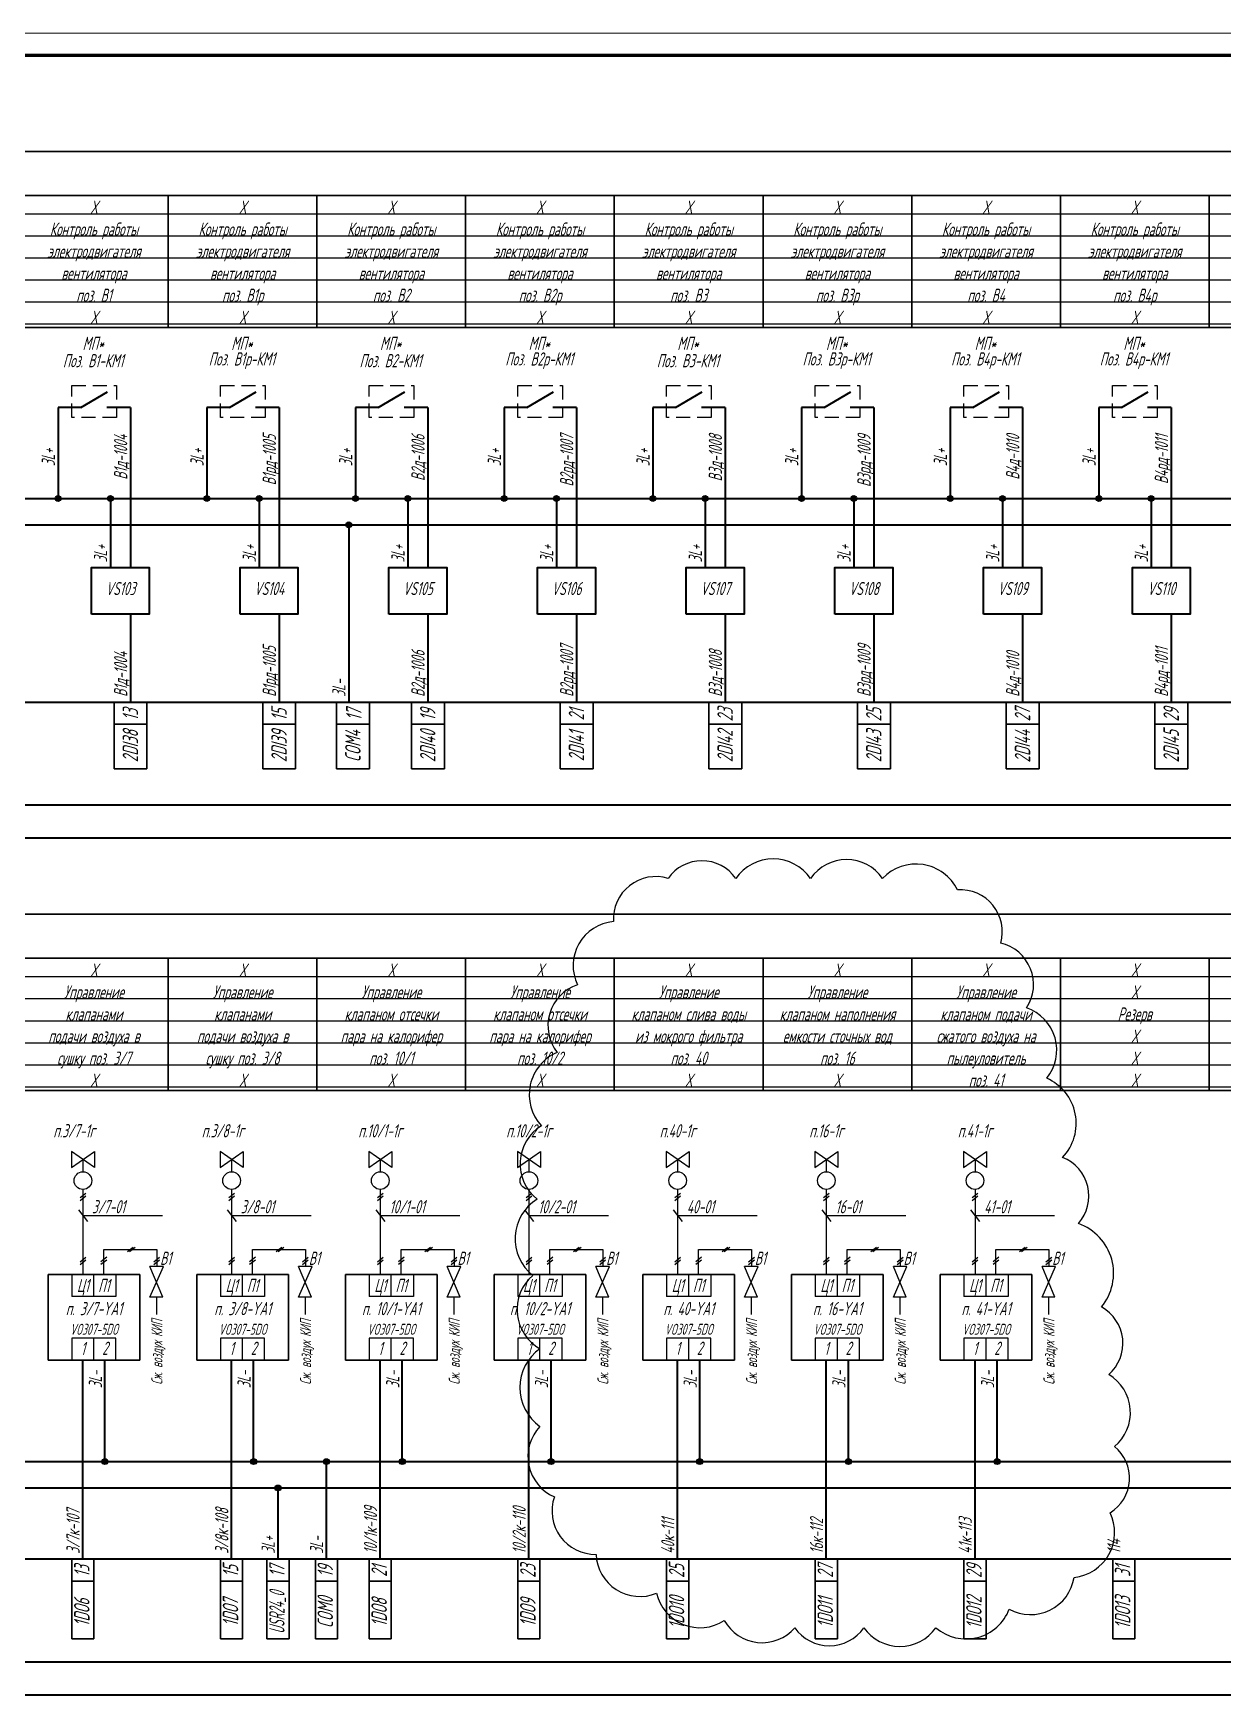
# Model space of a CAD drawing. Header units: millimetres. Extents: x -680 to 9204, y -4430 to 7779.
# Drawn here: x 3470.7 to 3740.4, y 857.4 to 1234.4 of the extents above; entities that cross this region are included whole.
import ezdxf
from ezdxf.enums import TextEntityAlignment as Align

# ---------------------------------------------------------------- set-up
doc = ezdxf.new("R2010")
doc.units = ezdxf.units.MM
doc.linetypes.add('невидимая2', pattern=[4.7625, 3.175, -1.5875])
doc.layers.get('Defpoints').update_dxf_attribs({"color": 33})
for name, color, linetype, lineweight in [('Обводка', 6, 'Continuous', 25), ('Толст.рамка', 7, 'Continuous', 60), ('Тонк.рамка', 10, 'Continuous', 20)]:
    doc.layers.add(name, color=color, linetype=linetype, lineweight=lineweight)
doc.layers.add('ТЕКСТ', color=2, linetype='Continuous')
doc.styles.add('Simplex', font='simplex.shx', dxfattribs={"width": 0.7, "oblique": 15})

# ---------------------------------------------------------------- blocks, each defined once
blk = doc.blocks.new('В1')
for p, q in [((6.96, -1.54), (0, 1.54)), ((0, 1.54), (0, -1.54)), ((6.96, 1.4), (0, -1.54)), ((6.96, 1.4), (6.96, -1.54))]:
    blk.add_line(p, q)

msp = doc.modelspace()

# ---------------------------------------------------------------- hatches: boundary and pattern name
h = msp.add_hatch(color=256)
edge = h.paths.add_edge_path()
edge.add_arc((3476.304, 1128.842), 0.664, 0, 360)
h = msp.add_hatch(color=256)
edge = h.paths.add_edge_path()
edge.add_arc((3488.154, 1128.842), 0.664, 0, 360)
h = msp.add_hatch(color=256)
edge = h.paths.add_edge_path()
edge.add_arc((3510.026, 1128.842), 0.664, 0, 360)
h = msp.add_hatch(color=256)
edge = h.paths.add_edge_path()
edge.add_arc((3521.877, 1128.842), 0.664, 0, 360)
h = msp.add_hatch(color=256)
edge = h.paths.add_edge_path()
edge.add_arc((3543.748, 1128.842), 0.664, 0, 360)
h = msp.add_hatch(color=256)
edge = h.paths.add_edge_path()
edge.add_arc((3555.599, 1128.842), 0.664, 0, 360)
h = msp.add_hatch(color=256)
edge = h.paths.add_edge_path()
edge.add_arc((3577.471, 1128.842), 0.664, 0, 360)
h = msp.add_hatch(color=256)
edge = h.paths.add_edge_path()
edge.add_arc((3589.321, 1128.842), 0.664, 0, 360)
h = msp.add_hatch(color=256)
edge = h.paths.add_edge_path()
edge.add_arc((3611.193, 1128.842), 0.664, 0, 360)
h = msp.add_hatch(color=256)
edge = h.paths.add_edge_path()
edge.add_arc((3623.043, 1128.842), 0.664, 0, 360)
h = msp.add_hatch(color=256)
edge = h.paths.add_edge_path()
edge.add_arc((3644.915, 1128.842), 0.664, 0, 360)
h = msp.add_hatch(color=256)
edge = h.paths.add_edge_path()
edge.add_arc((3656.766, 1128.842), 0.664, 0, 360)
h = msp.add_hatch(color=256)
edge = h.paths.add_edge_path()
edge.add_arc((3678.637, 1128.842), 0.664, 0, 360)
h = msp.add_hatch(color=256)
edge = h.paths.add_edge_path()
edge.add_arc((3690.488, 1128.842), 0.664, 0, 360)
h = msp.add_hatch(color=256)
edge = h.paths.add_edge_path()
edge.add_arc((3712.36, 1128.842), 0.664, 0, 360)
h = msp.add_hatch(color=256)
edge = h.paths.add_edge_path()
edge.add_arc((3724.21, 1128.842), 0.664, 0, 360)
h = msp.add_hatch(color=256)
edge = h.paths.add_edge_path()
edge.add_arc((3542.209, 1122.872), 0.664, 0, 360)
h = msp.add_hatch(color=256)
edge = h.paths.add_edge_path()
edge.add_arc((3486.926, 910.329), 0.664, 0, 360)
h = msp.add_hatch(color=256)
edge = h.paths.add_edge_path()
edge.add_arc((3486.926, 910.329), 0.664, 0, 360)
h = msp.add_hatch(color=256)
edge = h.paths.add_edge_path()
edge.add_arc((3520.648, 910.329), 0.664, 0, 360)
h = msp.add_hatch(color=256)
edge = h.paths.add_edge_path()
edge.add_arc((3520.648, 910.329), 0.664, 0, 360)
h = msp.add_hatch(color=256)
edge = h.paths.add_edge_path()
edge.add_arc((3537.146, 910.329), 0.664, 0, 360)
h = msp.add_hatch(color=256)
edge = h.paths.add_edge_path()
edge.add_arc((3554.37, 910.329), 0.664, 0, 360)
h = msp.add_hatch(color=256)
edge = h.paths.add_edge_path()
edge.add_arc((3554.37, 910.329), 0.664, 0, 360)
h = msp.add_hatch(color=256)
edge = h.paths.add_edge_path()
edge.add_arc((3588.092, 910.329), 0.664, 0, 360)
h = msp.add_hatch(color=256)
edge = h.paths.add_edge_path()
edge.add_arc((3588.092, 910.329), 0.664, 0, 360)
h = msp.add_hatch(color=256)
edge = h.paths.add_edge_path()
edge.add_arc((3621.815, 910.329), 0.664, 0, 360)
h = msp.add_hatch(color=256)
edge = h.paths.add_edge_path()
edge.add_arc((3621.815, 910.329), 0.664, 0, 360)
h = msp.add_hatch(color=256)
edge = h.paths.add_edge_path()
edge.add_arc((3655.537, 910.329), 0.664, 0, 360)
h = msp.add_hatch(color=256)
edge = h.paths.add_edge_path()
edge.add_arc((3655.537, 910.329), 0.664, 0, 360)
h = msp.add_hatch(color=256)
edge = h.paths.add_edge_path()
edge.add_arc((3689.259, 910.329), 0.664, 0, 360)
h = msp.add_hatch(color=256)
edge = h.paths.add_edge_path()
edge.add_arc((3689.259, 910.329), 0.664, 0, 360)
h = msp.add_hatch(color=256)
edge = h.paths.add_edge_path()
edge.add_arc((3526.175, 904.359), 0.664, 0, 360)

# ---------------------------------------------------------------- linework, layer by layer
at = {"lineweight": 40}
for p, q in [((3481.45, 1149.503), (3487.513, 1153.003)), ((3515.173, 1149.503), (3521.235, 1153.003)), ((3548.895, 1149.503), (3554.957, 1153.003)), ((3582.617, 1149.503), (3588.679, 1153.003)), ((3616.339, 1149.503), (3622.401, 1153.003)), ((3650.061, 1149.503), (3656.124, 1153.003)), ((3683.784, 1149.503), (3689.846, 1153.003)), ((3717.506, 1149.503), (3723.568, 1153.003)), ((3476.304, 1149.503), (3476.304, 1128.842)), ((3481.45, 1149.503), (3476.304, 1149.503)), ((3492.72, 1149.503), (3487.327, 1149.503)), ((3492.72, 1149.503), (3492.72, 1113.148)), ((3510.026, 1149.503), (3510.026, 1128.842)), ((3515.173, 1149.503), (3510.026, 1149.503)), ((3526.442, 1149.503), (3521.05, 1149.503)), ((3526.442, 1149.503), (3526.442, 1113.148)), ((3543.748, 1149.503), (3543.748, 1128.842)), ((3548.895, 1149.503), (3543.748, 1149.503)), ((3560.164, 1149.503), (3554.772, 1149.503)), ((3560.164, 1149.503), (3560.164, 1113.148)), ((3577.471, 1149.503), (3577.471, 1128.842)), ((3582.617, 1149.503), (3577.471, 1149.503)), ((3593.886, 1149.503), (3588.494, 1149.503)), ((3593.886, 1149.503), (3593.886, 1113.148)), ((3611.193, 1149.503), (3611.193, 1128.842)), ((3616.339, 1149.503), (3611.193, 1149.503)), ((3627.609, 1149.503), (3622.216, 1149.503)), ((3627.609, 1149.503), (3627.609, 1113.148)), ((3644.915, 1149.503), (3644.915, 1128.842)), ((3650.061, 1149.503), (3644.915, 1149.503)), ((3661.331, 1149.503), (3655.939, 1149.503)), ((3661.331, 1149.503), (3661.331, 1113.148)), ((3678.637, 1149.503), (3678.637, 1128.842)), ((3683.784, 1149.503), (3678.637, 1149.503)), ((3695.053, 1149.503), (3689.661, 1149.503)), ((3695.053, 1149.503), (3695.053, 1113.148)), ((3712.36, 1149.503), (3712.36, 1128.842)), ((3717.506, 1149.503), (3712.36, 1149.503)), ((3728.775, 1149.503), (3723.383, 1149.503)), ((3728.775, 1149.503), (3728.775, 1113.148)), ((3256.589, 1128.842), (3892.821, 1128.842)), ((3488.154, 1128.842), (3488.154, 1113.148)), ((3521.877, 1128.842), (3521.877, 1113.148)), ((3555.599, 1128.842), (3555.599, 1113.148)), ((3589.321, 1128.842), (3589.321, 1113.148)), ((3623.043, 1128.842), (3623.043, 1113.148)), ((3656.766, 1128.842), (3656.766, 1113.148)), ((3690.488, 1128.842), (3690.488, 1113.148)), ((3724.21, 1128.842), (3724.21, 1113.148)), ((3256.589, 1122.872), (4082.967, 1122.872)), ((3542.209, 1122.872), (3542.209, 1082.652)), ((3492.72, 1102.578), (3492.72, 1082.652)), ((3526.442, 1102.578), (3526.442, 1082.652)), ((3560.164, 1102.578), (3560.164, 1082.652)), ((3593.886, 1102.578), (3593.886, 1082.652)), ((3627.609, 1102.578), (3627.609, 1082.652)), ((3661.331, 1102.578), (3661.331, 1082.652)), ((3695.053, 1102.578), (3695.053, 1082.652)), ((3728.775, 1102.578), (3728.775, 1082.652)), ((3271.582, 1082.652), (4376.889, 1082.652)), ((3271.582, 1059.341), (4376.889, 1059.341)), ((3271.582, 1051.848), (4376.889, 1051.848)), ((3481.926, 888.24), (3481.926, 933.328)), ((3486.926, 910.329), (3486.926, 933.328)), ((3515.648, 888.24), (3515.648, 933.328)), ((3520.648, 910.329), (3520.648, 933.328)), ((3549.37, 888.24), (3549.37, 933.328)), ((3554.37, 910.329), (3554.37, 933.328)), ((3583.092, 888.24), (3583.092, 933.328)), ((3588.092, 910.329), (3588.092, 933.328)), ((3616.815, 888.24), (3616.815, 933.328)), ((3621.815, 910.329), (3621.815, 933.328)), ((3650.537, 888.24), (3650.537, 933.328)), ((3655.537, 910.329), (3655.537, 933.328)), ((3684.259, 888.24), (3684.259, 933.328)), ((3689.259, 910.329), (3689.259, 933.328)), ((3256.589, 910.329), (4346.479, 910.329)), ((3537.146, 888.24), (3537.146, 910.329)), ((3256.589, 904.359), (4335.509, 904.359)), ((3526.175, 888.24), (3526.175, 904.359)), ((3261.966, 888.24), (4358.728, 888.24)), ((3261.966, 864.929), (4358.728, 864.929)), ((3261.966, 857.435), (4358.728, 857.435))]:
    msp.add_line(p, q, dxfattribs=at)
at = {"lineweight": 30}
for p, q in [((3488.985, 1082.652), (3488.985, 1067.506)), ((3496.454, 1082.652), (3496.454, 1067.506)), ((3522.707, 1082.652), (3522.707, 1067.506)), ((3530.176, 1082.652), (3530.176, 1067.506)), ((3539.454, 1082.652), (3539.454, 1067.506)), ((3546.923, 1082.652), (3546.923, 1067.506)), ((3556.429, 1082.652), (3556.429, 1067.506)), ((3563.899, 1082.652), (3563.899, 1067.506)), ((3590.152, 1082.652), (3590.152, 1067.506)), ((3597.621, 1082.652), (3597.621, 1067.506)), ((3623.874, 1082.652), (3623.874, 1067.506)), ((3631.343, 1082.652), (3631.343, 1067.506)), ((3657.596, 1082.652), (3657.596, 1067.506)), ((3665.065, 1082.652), (3665.065, 1067.506)), ((3691.318, 1082.652), (3691.318, 1067.506)), ((3698.788, 1082.652), (3698.788, 1067.506)), ((3725.041, 1082.652), (3725.041, 1067.506)), ((3732.51, 1082.652), (3732.51, 1067.506)), ((3488.985, 1077.652), (3496.454, 1077.652)), ((3522.707, 1077.652), (3530.176, 1077.652)), ((3539.454, 1077.652), (3546.923, 1077.652)), ((3556.429, 1077.652), (3563.899, 1077.652)), ((3590.152, 1077.652), (3597.621, 1077.652)), ((3623.874, 1077.652), (3631.343, 1077.652)), ((3657.596, 1077.652), (3665.065, 1077.652)), ((3691.318, 1077.652), (3698.788, 1077.652)), ((3725.041, 1077.652), (3732.51, 1077.652)), ((3488.985, 1067.506), (3496.454, 1067.506)), ((3522.707, 1067.506), (3530.176, 1067.506)), ((3539.454, 1067.506), (3546.923, 1067.506)), ((3556.429, 1067.506), (3563.899, 1067.506)), ((3590.152, 1067.506), (3597.621, 1067.506)), ((3623.874, 1067.506), (3631.343, 1067.506)), ((3657.596, 1067.506), (3665.065, 1067.506)), ((3691.318, 1067.506), (3698.788, 1067.506)), ((3725.041, 1067.506), (3732.51, 1067.506)), ((3494.808, 952.762), (3474.043, 952.762)), ((3474.043, 933.328), (3474.043, 952.762)), ((3494.808, 933.328), (3494.808, 952.762)), ((3528.53, 952.762), (3507.766, 952.762)), ((3507.766, 933.328), (3507.766, 952.762)), ((3528.53, 933.328), (3528.53, 952.762)), ((3562.253, 952.762), (3541.488, 952.762)), ((3541.488, 933.328), (3541.488, 952.762)), ((3562.253, 933.328), (3562.253, 952.762)), ((3595.975, 952.762), (3575.21, 952.762)), ((3575.21, 933.328), (3575.21, 952.762)), ((3595.975, 933.328), (3595.975, 952.762)), ((3629.697, 952.762), (3608.932, 952.762)), ((3608.932, 933.328), (3608.932, 952.762)), ((3629.697, 933.328), (3629.697, 952.762)), ((3663.419, 952.762), (3642.654, 952.762)), ((3642.654, 933.328), (3642.654, 952.762)), ((3663.419, 933.328), (3663.419, 952.762)), ((3697.142, 952.762), (3676.377, 952.762)), ((3676.377, 933.328), (3676.377, 952.762)), ((3697.142, 933.328), (3697.142, 952.762)), ((3474.043, 933.328), (3494.808, 933.328)), ((3507.766, 933.328), (3528.53, 933.328)), ((3541.488, 933.328), (3562.253, 933.328)), ((3575.21, 933.328), (3595.975, 933.328)), ((3608.932, 933.328), (3629.697, 933.328)), ((3642.654, 933.328), (3663.419, 933.328)), ((3676.377, 933.328), (3697.142, 933.328)), ((3479.426, 888.24), (3479.426, 870.106)), ((3484.426, 888.24), (3484.426, 870.106)), ((3513.148, 888.24), (3513.148, 870.106)), ((3518.148, 888.24), (3518.148, 870.106)), ((3523.675, 888.24), (3523.675, 870.106)), ((3528.675, 888.24), (3528.675, 870.106)), ((3534.646, 888.24), (3534.646, 870.106)), ((3539.646, 888.24), (3539.646, 870.106)), ((3546.87, 888.24), (3546.87, 870.106)), ((3551.87, 888.24), (3551.87, 870.106)), ((3580.592, 888.24), (3580.592, 870.106)), ((3585.592, 888.24), (3585.592, 870.106)), ((3614.315, 888.24), (3614.315, 870.106)), ((3619.315, 888.24), (3619.315, 870.106)), ((3648.037, 888.24), (3648.037, 870.106)), ((3653.037, 888.24), (3653.037, 870.106)), ((3681.759, 888.24), (3681.759, 870.106)), ((3686.759, 888.24), (3686.759, 870.106)), ((3715.481, 888.24), (3715.481, 870.106)), ((3720.481, 888.24), (3720.481, 870.106)), ((3479.426, 883.24), (3484.426, 883.24)), ((3513.148, 883.24), (3518.148, 883.24)), ((3523.675, 883.24), (3528.675, 883.24)), ((3534.646, 883.24), (3539.646, 883.24)), ((3546.87, 883.24), (3551.87, 883.24)), ((3580.592, 883.24), (3585.592, 883.24)), ((3614.315, 883.24), (3619.315, 883.24)), ((3648.037, 883.24), (3653.037, 883.24)), ((3681.759, 883.24), (3686.759, 883.24)), ((3715.481, 883.24), (3720.481, 883.24)), ((3479.426, 870.106), (3484.426, 870.106)), ((3513.148, 870.106), (3518.148, 870.106)), ((3523.675, 870.106), (3528.675, 870.106)), ((3534.646, 870.106), (3539.646, 870.106)), ((3546.87, 870.106), (3551.87, 870.106)), ((3580.592, 870.106), (3585.592, 870.106)), ((3614.315, 870.106), (3619.315, 870.106)), ((3648.037, 870.106), (3653.037, 870.106)), ((3681.759, 870.106), (3686.759, 870.106)), ((3715.481, 870.106), (3720.481, 870.106))]:
    msp.add_line(p, q, dxfattribs=at)
for p, q in [((3481.271, 970.22), (3482.581, 971.257)), ((3481.271, 969.597), (3482.581, 970.634)), ((3481.926, 972.086), (3481.926, 952.762)), ((3514.993, 970.22), (3516.303, 971.257)), ((3514.993, 969.597), (3516.303, 970.634)), ((3515.648, 972.086), (3515.648, 952.762)), ((3548.715, 970.22), (3550.025, 971.257)), ((3548.715, 969.597), (3550.025, 970.634)), ((3549.37, 972.086), (3549.37, 952.762)), ((3582.437, 970.22), (3583.748, 971.257)), ((3582.437, 969.597), (3583.748, 970.634)), ((3583.092, 972.086), (3583.092, 952.762)), ((3616.16, 970.22), (3617.47, 971.257)), ((3616.16, 969.597), (3617.47, 970.634)), ((3616.815, 972.086), (3616.815, 952.762)), ((3649.882, 970.22), (3651.192, 971.257)), ((3649.882, 969.597), (3651.192, 970.634)), ((3650.537, 972.086), (3650.537, 952.762)), ((3683.604, 970.22), (3684.914, 971.257)), ((3683.604, 969.597), (3684.914, 970.634)), ((3684.259, 972.086), (3684.259, 952.762)), ((3480.889, 967.437), (3482.962, 964.816)), ((3499.972, 966.126), (3481.926, 966.126)), ((3514.612, 967.437), (3516.684, 964.816)), ((3533.695, 966.126), (3515.648, 966.126)), ((3548.334, 967.437), (3550.407, 964.816)), ((3567.417, 966.126), (3549.37, 966.126)), ((3582.056, 967.437), (3584.129, 964.816)), ((3601.139, 966.126), (3583.092, 966.126)), ((3615.778, 967.437), (3617.851, 964.816)), ((3634.861, 966.126), (3616.815, 966.126)), ((3649.501, 967.437), (3651.573, 964.816)), ((3668.584, 966.126), (3650.537, 966.126)), ((3683.223, 967.437), (3685.295, 964.816)), ((3702.306, 966.126), (3684.259, 966.126)), ((3486.679, 958.486), (3498.665, 958.486)), ((3486.679, 952.762), (3486.679, 958.486)), ((3492.017, 957.968), (3493.327, 959.004)), ((3492.464, 957.968), (3493.774, 959.004)), ((3498.665, 958.486), (3498.665, 954.571)), ((3520.401, 958.486), (3532.388, 958.486)), ((3520.401, 952.762), (3520.401, 958.486)), ((3525.739, 957.968), (3527.05, 959.004)), ((3526.186, 957.968), (3527.496, 959.004)), ((3532.388, 958.486), (3532.388, 954.571)), ((3554.123, 958.486), (3566.11, 958.486)), ((3554.123, 952.762), (3554.123, 958.486)), ((3559.461, 957.968), (3560.772, 959.004)), ((3559.908, 957.968), (3561.219, 959.004)), ((3566.11, 958.486), (3566.11, 954.571)), ((3587.846, 958.486), (3599.832, 958.486)), ((3587.846, 952.762), (3587.846, 958.486)), ((3593.184, 957.968), (3594.494, 959.004)), ((3593.631, 957.968), (3594.941, 959.004)), ((3599.832, 958.486), (3599.832, 954.571)), ((3621.568, 958.486), (3633.554, 958.486)), ((3621.568, 952.762), (3621.568, 958.486)), ((3626.906, 957.968), (3628.216, 959.004)), ((3627.353, 957.968), (3628.663, 959.004)), ((3633.554, 958.486), (3633.554, 954.571)), ((3655.29, 958.486), (3667.276, 958.486)), ((3655.29, 952.762), (3655.29, 958.486)), ((3660.628, 957.968), (3661.938, 959.004)), ((3661.075, 957.968), (3662.385, 959.004)), ((3667.276, 958.486), (3667.276, 954.571)), ((3689.012, 958.486), (3700.999, 958.486)), ((3689.012, 952.762), (3689.012, 958.486)), ((3694.35, 957.968), (3695.661, 959.004)), ((3694.797, 957.968), (3696.108, 959.004)), ((3700.999, 958.486), (3700.999, 954.571)), ((3481.271, 955.669), (3482.581, 956.706)), ((3481.271, 955.046), (3482.581, 956.083)), ((3486.024, 955.729), (3487.334, 956.765)), ((3486.024, 955.106), (3487.334, 956.142)), ((3498.01, 955.669), (3499.32, 956.706)), ((3498.01, 955.046), (3499.32, 956.083)), ((3514.993, 955.669), (3516.303, 956.706)), ((3514.993, 955.046), (3516.303, 956.083)), ((3519.746, 955.729), (3521.056, 956.765)), ((3519.746, 955.106), (3521.056, 956.142)), ((3531.732, 955.669), (3533.043, 956.706)), ((3531.732, 955.046), (3533.043, 956.083)), ((3548.715, 955.669), (3550.025, 956.706)), ((3548.715, 955.046), (3550.025, 956.083)), ((3553.468, 955.729), (3554.779, 956.765)), ((3553.468, 955.106), (3554.779, 956.142)), ((3565.455, 955.669), (3566.765, 956.706)), ((3565.455, 955.046), (3566.765, 956.083)), ((3582.437, 955.669), (3583.748, 956.706)), ((3582.437, 955.046), (3583.748, 956.083)), ((3587.191, 955.729), (3588.501, 956.765)), ((3587.191, 955.106), (3588.501, 956.142)), ((3599.177, 955.669), (3600.487, 956.706)), ((3599.177, 955.046), (3600.487, 956.083)), ((3616.16, 955.669), (3617.47, 956.706)), ((3616.16, 955.046), (3617.47, 956.083)), ((3620.913, 955.729), (3622.223, 956.765)), ((3620.913, 955.106), (3622.223, 956.142)), ((3632.899, 955.669), (3634.209, 956.706)), ((3632.899, 955.046), (3634.209, 956.083)), ((3649.882, 955.669), (3651.192, 956.706)), ((3649.882, 955.046), (3651.192, 956.083)), ((3654.635, 955.729), (3655.945, 956.765)), ((3654.635, 955.106), (3655.945, 956.142)), ((3666.621, 955.669), (3667.932, 956.706)), ((3666.621, 955.046), (3667.932, 956.083)), ((3683.604, 955.669), (3684.914, 956.706)), ((3683.604, 955.046), (3684.914, 956.083)), ((3688.357, 955.729), (3689.668, 956.765)), ((3688.357, 955.106), (3689.668, 956.142)), ((3700.344, 955.669), (3701.654, 956.706)), ((3700.344, 955.046), (3701.654, 956.083)), ((3479.426, 952.762), (3479.426, 947.762)), ((3484.426, 947.762), (3484.426, 952.762)), ((3489.426, 952.762), (3489.426, 947.762)), ((3513.148, 952.762), (3513.148, 947.762)), ((3518.148, 947.762), (3518.148, 952.762)), ((3523.148, 952.762), (3523.148, 947.762)), ((3546.87, 952.762), (3546.87, 947.762)), ((3551.87, 947.762), (3551.87, 952.762)), ((3556.87, 952.762), (3556.87, 947.762)), ((3580.592, 952.762), (3580.592, 947.762)), ((3585.592, 947.762), (3585.592, 952.762)), ((3590.592, 952.762), (3590.592, 947.762)), ((3614.315, 952.762), (3614.315, 947.762)), ((3619.315, 947.762), (3619.315, 952.762)), ((3624.315, 952.762), (3624.315, 947.762)), ((3648.037, 952.762), (3648.037, 947.762)), ((3653.037, 947.762), (3653.037, 952.762)), ((3658.037, 952.762), (3658.037, 947.762)), ((3681.759, 952.762), (3681.759, 947.762)), ((3686.759, 947.762), (3686.759, 952.762)), ((3691.759, 952.762), (3691.759, 947.762)), ((3484.426, 947.762), (3479.426, 947.762)), ((3489.426, 947.762), (3484.426, 947.762)), ((3498.598, 947.613), (3498.598, 943.698)), ((3518.148, 947.762), (3513.148, 947.762)), ((3523.148, 947.762), (3518.148, 947.762)), ((3532.321, 947.613), (3532.321, 943.698)), ((3551.87, 947.762), (3546.87, 947.762)), ((3556.87, 947.762), (3551.87, 947.762)), ((3566.043, 947.613), (3566.043, 943.698)), ((3585.592, 947.762), (3580.592, 947.762)), ((3590.592, 947.762), (3585.592, 947.762)), ((3599.765, 947.613), (3599.765, 943.698)), ((3619.315, 947.762), (3614.315, 947.762)), ((3624.315, 947.762), (3619.315, 947.762)), ((3633.487, 947.613), (3633.487, 943.698)), ((3653.037, 947.762), (3648.037, 947.762)), ((3658.037, 947.762), (3653.037, 947.762)), ((3667.21, 947.613), (3667.21, 943.698)), ((3686.759, 947.762), (3681.759, 947.762)), ((3691.759, 947.762), (3686.759, 947.762)), ((3700.932, 947.613), (3700.932, 943.698)), ((3494.808, 938.139), (3494.808, 943.139)), ((3528.53, 938.139), (3528.53, 943.139)), ((3562.253, 938.139), (3562.253, 943.139)), ((3595.975, 938.139), (3595.975, 943.139)), ((3629.697, 938.139), (3629.697, 943.139)), ((3663.419, 938.139), (3663.419, 943.139)), ((3697.142, 938.139), (3697.142, 943.139)), ((3489.426, 938.328), (3479.426, 938.328)), ((3479.426, 938.328), (3479.426, 933.328)), ((3484.426, 933.328), (3484.426, 938.328)), ((3489.426, 933.328), (3489.426, 938.328)), ((3523.148, 938.328), (3513.148, 938.328)), ((3513.148, 938.328), (3513.148, 933.328)), ((3518.148, 933.328), (3518.148, 938.328)), ((3523.148, 933.328), (3523.148, 938.328)), ((3556.87, 938.328), (3546.87, 938.328)), ((3546.87, 938.328), (3546.87, 933.328)), ((3551.87, 933.328), (3551.87, 938.328)), ((3556.87, 933.328), (3556.87, 938.328)), ((3590.592, 938.328), (3580.592, 938.328)), ((3580.592, 938.328), (3580.592, 933.328)), ((3585.592, 933.328), (3585.592, 938.328)), ((3590.592, 933.328), (3590.592, 938.328)), ((3624.315, 938.328), (3614.315, 938.328)), ((3614.315, 938.328), (3614.315, 933.328)), ((3619.315, 933.328), (3619.315, 938.328)), ((3624.315, 933.328), (3624.315, 938.328)), ((3658.037, 938.328), (3648.037, 938.328)), ((3648.037, 938.328), (3648.037, 933.328)), ((3653.037, 933.328), (3653.037, 938.328)), ((3658.037, 933.328), (3658.037, 938.328)), ((3691.759, 938.328), (3681.759, 938.328)), ((3681.759, 938.328), (3681.759, 933.328)), ((3686.759, 933.328), (3686.759, 938.328)), ((3691.759, 933.328), (3691.759, 938.328))]:
    msp.add_line(p, q)
at = {"linetype": 'невидимая2'}
for points in [[(3479.416, 1154.481), (3489.547, 1154.481), (3489.547, 1147.192), (3479.416, 1147.192)], [(3513.138, 1154.481), (3523.269, 1154.481), (3523.269, 1147.192), (3513.138, 1147.192)], [(3546.861, 1154.481), (3556.991, 1154.481), (3556.991, 1147.192), (3546.861, 1147.192)], [(3580.583, 1154.481), (3590.713, 1154.481), (3590.713, 1147.192), (3580.583, 1147.192)], [(3614.305, 1154.481), (3624.436, 1154.481), (3624.436, 1147.192), (3614.305, 1147.192)], [(3648.027, 1154.481), (3658.158, 1154.481), (3658.158, 1147.192), (3648.027, 1147.192)], [(3681.75, 1154.481), (3691.88, 1154.481), (3691.88, 1147.192), (3681.75, 1147.192)], [(3715.472, 1154.481), (3725.602, 1154.481), (3725.602, 1147.192), (3715.472, 1147.192)]]:
    msp.add_lwpolyline(points, close=True, dxfattribs=at)
at = {"lineweight": 40}
for points in [[(3483.888, 1102.578), (3483.888, 1113.148), (3496.986, 1113.148), (3496.986, 1102.578)], [(3517.61, 1102.578), (3517.61, 1113.148), (3530.708, 1113.148), (3530.708, 1102.578)], [(3551.332, 1102.578), (3551.332, 1113.148), (3564.431, 1113.148), (3564.431, 1102.578)], [(3585.055, 1102.578), (3585.055, 1113.148), (3598.153, 1113.148), (3598.153, 1102.578)], [(3618.777, 1102.578), (3618.777, 1113.148), (3631.875, 1113.148), (3631.875, 1102.578)], [(3652.499, 1102.578), (3652.499, 1113.148), (3665.597, 1113.148), (3665.597, 1102.578)], [(3686.221, 1102.578), (3686.221, 1113.148), (3699.319, 1113.148), (3699.319, 1102.578)], [(3719.944, 1102.578), (3719.944, 1113.148), (3733.042, 1113.148), (3733.042, 1102.578)]]:
    msp.add_lwpolyline(points, close=True, dxfattribs=at)
for centre in [(3476.304, 1128.842), (3488.154, 1128.842), (3510.026, 1128.842), (3521.877, 1128.842), (3543.748, 1128.842), (3555.599, 1128.842), (3577.471, 1128.842), (3589.321, 1128.842), (3611.193, 1128.842), (3623.043, 1128.842), (3644.915, 1128.842), (3656.766, 1128.842), (3678.637, 1128.842), (3690.488, 1128.842), (3712.36, 1128.842), (3724.21, 1128.842), (3542.209, 1122.872), (3486.926, 910.329), (3486.926, 910.329), (3520.648, 910.329), (3520.648, 910.329), (3537.146, 910.329), (3554.37, 910.329), (3554.37, 910.329), (3588.092, 910.329), (3588.092, 910.329), (3621.815, 910.329), (3621.815, 910.329), (3655.537, 910.329), (3655.537, 910.329), (3689.259, 910.329), (3689.259, 910.329), (3526.175, 904.359)]:
    msp.add_circle(centre, 0.664)
at = {"layer": 'Defpoints'}
for p, q in [((3269.31, 1193.443), (4344.343, 1193.443)), ((3269.31, 1188.443), (4344.343, 1188.443)), ((3269.31, 1183.443), (4344.343, 1183.443)), ((3269.31, 1178.443), (4344.343, 1178.443)), ((3269.31, 1173.443), (4344.343, 1173.443)), ((3269.31, 1168.443), (4344.343, 1168.443)), ((3269.31, 1020.366), (4344.343, 1020.366)), ((3269.31, 1015.366), (4344.343, 1015.366)), ((3269.31, 1010.366), (4344.343, 1010.366)), ((3269.31, 1005.366), (4344.343, 1005.366)), ((3269.31, 1000.366), (4344.343, 1000.366)), ((3269.31, 995.366), (4344.343, 995.366))]:
    msp.add_line(p, q, dxfattribs=at)
at = {"layer": 'Defpoints', "color": 2}
msp.add_lwpolyline([(3663.307, 1042.655, 0.5205671), (3646.98, 1042.655, 0.5205671), (3646.98, 1042.655, 0.5205671), (3630, 1042.655, 0.5205671), (3630, 1042.655, 0.5205671), (3614.652, 1042.655, 0.5205671), (3614.652, 1042.655, 0.5205671), (3602.244, 1032.866, 0.5205671), (3602.244, 1032.866, 0.5205671), (3594.08, 1018.508, 0.5205671), (3594.08, 1018.508, 0.5205671), (3589.508, 1003.171, 0.5205671), (3589.508, 1003.171, 0.5205671), (3585.916, 986.528, 0.5205671), (3585.916, 986.528, 0.5205671), (3584.937, 969.886, 0.5205671), (3584.937, 969.886, 0.5205671), (3583.957, 952.591, 0.5205671), (3583.957, 952.591, 0.5205671), (3585.59, 935.949, 0.5205671), (3585.59, 935.949, 0.5205671), (3585.59, 918.328, 0.5205671), (3585.59, 918.328, 0.5205671), (3588.855, 902.338, 0.5205671), (3588.855, 902.338, 0.5205671), (3598.325, 889.285, 0.5205671), (3598.325, 889.285, 0.5205671), (3612.04, 880.475, 0.5205671), (3612.04, 880.475, 0.5205671), (3627.387, 874.275, 0.5205671), (3627.387, 874.275, 0.5205671), (3643.388, 872.643, 0.5205671), (3643.388, 872.643, 0.5205671), (3659.062, 872.643, 0.5205671), (3659.062, 872.643, 0.5205671), (3675.389, 872.643, 0.5205671), (3675.389, 872.643, 0.5205671), (3692.043, 876.885, 0.5205671), (3692.043, 876.885, 0.5205671), (3706.737, 884.064, 0.5205671), (3706.737, 884.064, 0.5205671), (3714.9, 898.748, 0.5205671), (3714.9, 898.748, 0.5205671), (3715.88, 913.759, 0.5205671), (3715.88, 913.759, 0.5205671), (3714.574, 930.075, 0.5205671), (3714.574, 930.075, 0.5205671), (3712.941, 945.412, 0.5205671), (3712.941, 945.412, 0.5205671), (3707.717, 964.339, 0.5205671), (3707.717, 964.339, 0.5205671), (3704.125, 979.349, 0.5205671), (3704.125, 979.349, 0.5205671), (3700.533, 997.297, 0.5205671), (3700.533, 997.297, 0.5205671), (3695.961, 1013.287, 0.5205671), (3695.961, 1013.287, 0.5205671), (3690.083, 1027.971, 0.5205671), (3690.083, 1027.971, 0.5205671), (3680.287, 1040.045, 0.5205671), (3680.287, 1040.045, 0.5205671)], format="xyb", close=True, dxfattribs=at)
at = {"layer": 'Обводка', "lineweight": 30}
for p, q in [((3265.231, 1207.596), (4344.343, 1207.596)), ((4344.343, 1197.596), (3265.231, 1197.596)), ((3501.287, 1167.596), (3501.287, 1197.596)), ((3535.009, 1167.596), (3535.009, 1197.596)), ((3568.731, 1167.596), (3568.731, 1197.596)), ((3602.454, 1167.596), (3602.454, 1197.596)), ((3636.176, 1167.596), (3636.176, 1197.596)), ((3669.898, 1167.596), (3669.898, 1197.596)), ((3703.62, 1167.596), (3703.62, 1197.596)), ((3737.342, 1167.596), (3737.342, 1197.596)), ((4344.343, 1167.596), (3265.231, 1167.596)), ((3265.231, 1034.519), (4344.343, 1034.519)), ((4344.343, 1024.519), (3265.231, 1024.519)), ((3501.287, 994.519), (3501.287, 1024.519)), ((3535.009, 994.519), (3535.009, 1024.519)), ((3568.731, 994.519), (3568.731, 1024.519)), ((3602.454, 994.519), (3602.454, 1024.519)), ((3636.176, 994.519), (3636.176, 1024.519)), ((3669.898, 994.519), (3669.898, 1024.519)), ((3703.62, 994.519), (3703.62, 1024.519)), ((3737.342, 994.519), (3737.342, 1024.519)), ((4344.343, 994.519), (3265.231, 994.519))]:
    msp.add_line(p, q, dxfattribs=at)
at = {"layer": 'Обводка', "lineweight": -3}
for p, q in [((3479.315, 980.667), (3479.315, 977.067)), ((3479.315, 977.067), (3484.537, 980.667)), ((3484.537, 977.067), (3479.315, 980.667)), ((3484.537, 980.667), (3484.537, 977.067)), ((3513.037, 980.667), (3513.037, 977.067)), ((3513.037, 977.067), (3518.259, 980.667)), ((3518.259, 977.067), (3513.037, 980.667)), ((3518.259, 980.667), (3518.259, 977.067)), ((3546.759, 980.667), (3546.759, 977.067)), ((3546.759, 977.067), (3551.981, 980.667)), ((3551.981, 977.067), (3546.759, 980.667)), ((3551.981, 980.667), (3551.981, 977.067)), ((3580.482, 980.667), (3580.482, 977.067)), ((3580.482, 977.067), (3585.703, 980.667)), ((3585.703, 977.067), (3580.482, 980.667)), ((3585.703, 980.667), (3585.703, 977.067)), ((3614.204, 980.667), (3614.204, 977.067)), ((3614.204, 977.067), (3619.425, 980.667)), ((3619.425, 977.067), (3614.204, 980.667)), ((3619.425, 980.667), (3619.425, 977.067)), ((3647.926, 980.667), (3647.926, 977.067)), ((3647.926, 977.067), (3653.148, 980.667)), ((3653.148, 977.067), (3647.926, 980.667)), ((3653.148, 980.667), (3653.148, 977.067)), ((3681.648, 980.667), (3681.648, 977.067)), ((3681.648, 977.067), (3686.87, 980.667)), ((3686.87, 977.067), (3681.648, 980.667)), ((3686.87, 980.667), (3686.87, 977.067)), ((3481.926, 978.867), (3481.926, 976.086)), ((3515.648, 978.867), (3515.648, 976.086)), ((3549.37, 978.867), (3549.37, 976.086)), ((3583.092, 978.867), (3583.092, 976.086)), ((3616.815, 978.867), (3616.815, 976.086)), ((3650.537, 978.867), (3650.537, 976.086)), ((3684.259, 978.867), (3684.259, 976.086))]:
    msp.add_line(p, q, dxfattribs=at)
for centre in [(3481.926, 974.086), (3515.648, 974.086), (3549.37, 974.086), (3583.092, 974.086), (3616.815, 974.086), (3650.537, 974.086), (3684.259, 974.086)]:
    msp.add_circle(centre, 2, dxfattribs=at)
at = {"layer": 'Толст.рамка'}
msp.add_line((3212.905, 1229.395), (4629.655, 1229.395), dxfattribs=at)
at = {"layer": 'Тонк.рамка', "color": 1}
msp.add_line((4634.655, 1234.395), (3192.905, 1234.395), dxfattribs=at)

# ---------------------------------------------------------------- block references
at = {"lineweight": 40, "rotation": 270}
for p in [(3498.665, 954.571), (3532.388, 954.571), (3566.11, 954.571), (3599.832, 954.571), (3633.554, 954.571), (3667.276, 954.571), (3700.999, 954.571)]:
    msp.add_blockref('В1', p, dxfattribs=at)

# ---------------------------------------------------------------- texts
at = {"layer": 'Defpoints', "style": 'Simplex', "oblique": 15, "width": 0.6}
for p in [(3484.426, 1193.443), (3518.148, 1193.443), (3551.87, 1193.443), (3585.592, 1193.443), (3619.315, 1193.443), (3653.037, 1193.443), (3686.759, 1193.443), (3720.481, 1193.443), (3484.426, 1168.443), (3518.148, 1168.443), (3551.87, 1168.443), (3585.592, 1168.443), (3619.315, 1168.443), (3653.037, 1168.443), (3686.759, 1168.443), (3720.481, 1168.443), (3484.426, 1020.366), (3518.148, 1020.366), (3551.87, 1020.366), (3585.592, 1020.366), (3619.315, 1020.366), (3653.037, 1020.366), (3686.759, 1020.366), (3720.481, 1020.366), (3720.481, 1020.366), (3720.481, 1015.366), (3720.481, 1005.366), (3720.481, 1000.366), (3484.426, 995.366), (3518.148, 995.366), (3551.87, 995.366), (3585.592, 995.366), (3619.315, 995.366), (3653.037, 995.366), (3720.481, 995.366), (3720.481, 995.366)]:
    msp.add_text('Х', height=3, dxfattribs=at).set_placement(p, align=Align.CENTER)
msp.add_text('114', height=3, rotation=90, dxfattribs=at).set_placement((3717.251, 889.432))
at = {"layer": 'Обводка', "style": 'Simplex', "oblique": 15, "width": 0.6}
for s, p in [('23', (3629.328, 1079.783)), ('25', (3663.05, 1079.783)), ('27', (3696.773, 1079.783)), ('29', (3730.495, 1079.783)), ('13', (3494.439, 1079.783)), ('15', (3528.161, 1079.783)), ('17', (3545.132, 1079.783)), ('19', (3561.884, 1079.783)), ('21', (3595.606, 1079.783))]:
    msp.add_text(s, height=3.5, rotation=90, dxfattribs=at).set_placement(p, align=Align.CENTER)
at = {"layer": 'Обводка', "lineweight": -3, "style": 'Simplex', "oblique": 15}
for s, width, p in [('2DI38', 0.6, (3494.439, 1072.625)), ('2DI39', 0.6, (3528.161, 1072.625)), ('COM4', 0.6, (3544.908, 1072.625)), ('2DI40', 0.6, (3561.884, 1072.625)), ('2DI41', 0.6, (3595.606, 1072.625)), ('2DI42', 0.6, (3629.328, 1072.625)), ('2DI43', 0.6, (3663.05, 1072.625)), ('2DI44', 0.6, (3696.773, 1072.625)), ('2DI45', 0.6, (3730.495, 1072.625)), ('13', 0.6, (3483.426, 885.49)), ('15', 0.6, (3517.148, 885.49)), ('17', 0.6, (3527.675, 885.49)), ('19', 0.6, (3538.646, 885.49)), ('21', 0.6, (3550.87, 885.49)), ('23', 0.6, (3584.592, 885.49)), ('25', 0.6, (3618.315, 885.49)), ('27', 0.6, (3652.037, 885.49)), ('29', 0.6, (3685.759, 885.49)), ('31', 0.6, (3719.481, 885.49)), ('1DО6', 0.6, (3483.426, 876.078)), ('1DО7', 0.6, (3517.148, 876.078)), ('USR24_0', 0.5, (3527.675, 876.078)), ('COM0', 0.6, (3538.646, 876.078)), ('1DО8', 0.6, (3550.87, 876.078)), ('1DО9', 0.6, (3584.592, 876.078)), ('1DО10', 0.6, (3618.315, 876.078)), ('1DО11', 0.6, (3652.037, 876.078)), ('1DО12', 0.6, (3685.759, 876.078)), ('1DО13', 0.6, (3719.481, 876.078))]:
    msp.add_text(s, height=3.5, rotation=90, dxfattribs=dict(at, width=width)).set_placement(p, align=Align.CENTER)
at = {"layer": 'ТЕКСТ', "style": 'Simplex', "oblique": 15, "width": 0.6}
for s, height, p in [('Контроль работы', 3, (3484.426, 1188.443)), ('Контроль работы', 3, (3518.148, 1188.443)), ('Контроль работы', 3, (3551.87, 1188.443)), ('Контроль работы', 3, (3585.592, 1188.443)), ('Контроль работы', 3, (3619.315, 1188.443)), ('Контроль работы', 3, (3653.037, 1188.443)), ('Контроль работы', 3, (3686.759, 1188.443)), ('Контроль работы', 3, (3720.481, 1188.443)), ('электродвигателя', 3, (3484.426, 1183.443)), ('электродвигателя', 3, (3518.148, 1183.443)), ('электродвигателя', 3, (3551.87, 1183.443)), ('электродвигателя', 3, (3585.592, 1183.443)), ('электродвигателя', 3, (3619.315, 1183.443)), ('электродвигателя', 3, (3653.037, 1183.443)), ('электродвигателя', 3, (3686.759, 1183.443)), ('электродвигателя', 3, (3720.481, 1183.443)), ('вентилятора', 3, (3484.426, 1178.443)), ('вентилятора', 3, (3518.148, 1178.443)), ('вентилятора', 3, (3551.87, 1178.443)), ('вентилятора', 3, (3585.592, 1178.443)), ('вентилятора', 3, (3619.315, 1178.443)), ('вентилятора', 3, (3653.037, 1178.443)), ('вентилятора', 3, (3686.759, 1178.443)), ('вентилятора', 3, (3720.481, 1178.443)), ('поз. В1', 3, (3484.426, 1173.443)), ('поз. В1р', 3, (3518.148, 1173.443)), ('поз. В2', 3, (3551.87, 1173.443)), ('поз. В2р', 3, (3585.592, 1173.443)), ('поз. В3', 3, (3619.315, 1173.443)), ('поз. В3р', 3, (3653.037, 1173.443)), ('поз. В4', 3, (3686.759, 1173.443)), ('поз. В4р', 3, (3720.481, 1173.443)), ('VS103', 3, (3490.437, 1106.91)), ('VS104', 3, (3524.159, 1106.91)), ('VS105', 3, (3557.881, 1106.91)), ('VS106', 3, (3591.604, 1106.91)), ('VS107', 3, (3625.326, 1106.91)), ('VS108', 3, (3659.048, 1106.91)), ('VS109', 3, (3692.77, 1106.91)), ('VS110', 3, (3726.493, 1106.91)), ('п.3/7-1г', 3, (3479.926, 983.891)), ('п.3/8-1г', 3, (3513.648, 983.891)), ('п.10/1-1г', 3, (3549.37, 983.891)), ('п.10/2-1г', 3, (3583.092, 983.891)), ('п.40-1г', 3, (3616.815, 983.891)), ('п.16-1г', 3, (3650.537, 983.891)), ('п.41-1г', 3, (3684.259, 983.891)), ('Ц1', 3, (3481.926, 948.8)), ('П1', 3, (3486.679, 948.8)), ('Ц1', 3, (3515.648, 948.8)), ('П1', 3, (3520.401, 948.8)), ('Ц1', 3, (3549.37, 948.8)), ('П1', 3, (3554.123, 948.8)), ('Ц1', 3, (3583.092, 948.8)), ('П1', 3, (3587.846, 948.8)), ('Ц1', 3, (3616.815, 948.8)), ('П1', 3, (3621.568, 948.8)), ('Ц1', 3, (3650.537, 948.8)), ('П1', 3, (3655.29, 948.8)), ('Ц1', 3, (3684.259, 948.8)), ('П1', 3, (3689.012, 948.8)), ('п. 3/7-YA1', 3, (3484.426, 943.546)), ('п. 3/8-YA1', 3, (3518.148, 943.546)), ('п. 10/1-YA1', 3, (3551.87, 943.546)), ('п. 10/2-YA1', 3, (3585.592, 943.546)), ('п. 40-YA1', 3, (3619.315, 943.546)), ('п. 16-YA1', 3, (3653.037, 943.546)), ('п. 41-YA1', 3, (3686.759, 943.546)), ('VO307-5DO', 2.5, (3484.426, 939.1)), ('VO307-5DO', 2.5, (3518.148, 939.1)), ('VO307-5DO', 2.5, (3551.87, 939.1)), ('VO307-5DO', 2.5, (3585.592, 939.1)), ('VO307-5DO', 2.5, (3619.315, 939.1)), ('VO307-5DO', 2.5, (3653.037, 939.1)), ('VO307-5DO', 2.5, (3686.759, 939.1)), ('1', 3, (3481.926, 934.506)), ('2', 3, (3486.926, 934.554)), ('1', 3, (3515.648, 934.506)), ('2', 3, (3520.648, 934.554)), ('1', 3, (3549.37, 934.506)), ('2', 3, (3554.37, 934.554)), ('1', 3, (3583.092, 934.506)), ('2', 3, (3588.092, 934.554)), ('1', 3, (3616.815, 934.506)), ('2', 3, (3621.815, 934.554)), ('1', 3, (3650.537, 934.506)), ('2', 3, (3655.537, 934.554)), ('1', 3, (3684.259, 934.506)), ('2', 3, (3689.259, 934.554))]:
    msp.add_text(s, height=height, dxfattribs=at).set_placement(p, align=Align.CENTER)
at = {"layer": 'ТЕКСТ', "color": 3, "style": 'Simplex', "oblique": 15, "width": 0.6}
for s, p in [('МП*', (3484.245, 1164.049)), ('МП*', (3517.967, 1164.049)), ('МП*', (3551.689, 1164.049)), ('МП*', (3585.411, 1164.049)), ('МП*', (3619.134, 1164.049)), ('МП*', (3652.856, 1164.049)), ('МП*', (3686.578, 1164.049)), ('МП*', (3720.3, 1164.049)), ('Поз. В1-КМ1', (3484.245, 1160.106)), ('Поз. В1р-КМ1', (3517.967, 1160.106)), ('Поз. В2-КМ1', (3551.689, 1160.106)), ('Поз. В2р-КМ1', (3585.411, 1160.106)), ('Поз. В3-КМ1', (3619.134, 1160.106)), ('Поз. В3р-КМ1', (3652.856, 1160.106)), ('Поз. В4р-КМ1', (3686.578, 1160.106)), ('Поз. В4р-КМ1', (3720.3, 1160.106))]:
    msp.add_text(s, height=3, dxfattribs=at).set_placement(p, align=Align.MIDDLE)
at = {"layer": 'ТЕКСТ', "style": 'Simplex', "oblique": 15, "width": 0.6}
for s, height, p in [('В1д-1004', 3, (3491.989, 1143.297)), ('В1рд-1005', 3, (3525.711, 1143.297)), ('В2д-1006', 3, (3559.433, 1143.297)), ('В2рд-1007', 3, (3593.156, 1143.297)), ('В3д-1008', 3, (3626.878, 1143.297)), ('В3рд-1009', 3, (3660.6, 1143.297)), ('В4д-1010', 3, (3694.322, 1143.297)), ('В4рд-1011', 3, (3728.045, 1143.297)), ('Сж. воздух КИП', 2.5, (3499.959, 942.551)), ('Сж. воздух КИП', 2.5, (3533.682, 942.551)), ('Сж. воздух КИП', 2.5, (3567.404, 942.551)), ('Сж. воздух КИП', 2.5, (3601.126, 942.551)), ('Сж. воздух КИП', 2.5, (3634.848, 942.551)), ('Сж. воздух КИП', 2.5, (3668.571, 942.551)), ('Сж. воздух КИП', 2.5, (3702.293, 942.551))]:
    msp.add_text(s, height=height, rotation=90, dxfattribs=at).set_placement(p, align=Align.RIGHT)
at = {"layer": 'ТЕКСТ', "color": 1, "style": 'Simplex', "oblique": 15, "width": 0.6}
for s, p in [('3L+', (3475.573, 1136.163)), ('3L+', (3509.296, 1136.163)), ('3L+', (3543.018, 1136.163)), ('3L+', (3576.74, 1136.163)), ('3L+', (3610.462, 1136.163)), ('3L+', (3644.184, 1136.163)), ('3L+', (3677.907, 1136.163)), ('3L+', (3711.629, 1136.163)), ('3L+', (3487.424, 1114.34)), ('3L+', (3521.146, 1114.34)), ('3L+', (3554.868, 1114.34)), ('3L+', (3588.59, 1114.34)), ('3L+', (3622.313, 1114.34)), ('3L+', (3656.035, 1114.34)), ('3L+', (3689.757, 1114.34)), ('3L+', (3723.479, 1114.34)), ('3L-', (3541.478, 1083.844)), ('3L+', (3525.445, 889.432)), ('3L-', (3536.415, 889.432))]:
    msp.add_text(s, height=3, rotation=90, dxfattribs=at).set_placement(p)
at = {"layer": 'ТЕКСТ', "style": 'Simplex', "oblique": 15, "width": 0.6}
for s, p in [('В1д-1004', (3491.989, 1083.844)), ('В1рд-1005', (3525.711, 1083.844)), ('В2д-1006', (3559.433, 1083.844)), ('В2рд-1007', (3593.156, 1083.844)), ('В3д-1008', (3626.878, 1083.844)), ('В3рд-1009', (3660.6, 1083.844)), ('В4д-1010', (3694.322, 1083.844)), ('В4рд-1011', (3728.045, 1083.844)), ('3/7к-107', (3481.195, 889.432)), ('3/8к-108', (3514.917, 889.432)), ('10/1к-109', (3548.64, 889.432)), ('10/2к-110', (3582.362, 889.432)), ('40к-111', (3616.084, 889.432)), ('16к-112', (3649.806, 889.432)), ('41к-113', (3683.528, 889.432))]:
    msp.add_text(s, height=3, rotation=90, dxfattribs=at).set_placement(p)
at = {"layer": 'ТЕКСТ', "color": 6, "style": 'Simplex', "oblique": 15, "width": 0.6}
for s, p in [('Управление', (3484.426, 1015.366)), ('Управление', (3518.148, 1015.366)), ('клапанами', (3484.426, 1010.366)), ('клапанами', (3518.148, 1010.366)), ('подачи воздуха в', (3484.426, 1005.366)), ('подачи воздуха в', (3518.148, 1005.366)), ('сушку поз. 3/7', (3484.426, 1000.366)), ('сушку поз. 3/8', (3518.148, 1000.366))]:
    msp.add_text(s, height=3, dxfattribs=at).set_placement(p, align=Align.CENTER)
at = {"layer": 'ТЕКСТ', "color": 2, "style": 'Simplex', "oblique": 15, "width": 0.6}
for s, p in [('Управление', (3551.87, 1015.366)), ('Управление', (3585.592, 1015.366)), ('Управление', (3619.315, 1015.366)), ('Управление', (3653.037, 1015.366)), ('Управление', (3686.759, 1015.366)), ('клапаном отсечки', (3551.87, 1010.366)), ('клапаном отсечки', (3585.592, 1010.366)), ('клапаном слива воды', (3619.315, 1010.366)), ('клапаном наполнения', (3653.037, 1010.366)), ('клапаном подачи', (3686.759, 1010.366)), ('Резерв', (3720.481, 1010.366)), ('пара на калорифер', (3551.87, 1005.366)), ('пара на калорифер', (3585.592, 1005.366)), ('из мокрого фильтра', (3619.315, 1005.366)), ('емкости сточных вод', (3653.037, 1005.366)), ('сжатого воздуха на', (3686.759, 1005.366)), ('поз. 10/1', (3551.87, 1000.366)), ('поз. 10/2', (3585.592, 1000.366)), ('поз. 40', (3619.315, 1000.366)), ('поз. 16', (3653.037, 1000.366)), ('пылеуловитель', (3686.759, 1000.366)), ('поз. 41', (3686.759, 995.366))]:
    msp.add_text(s, height=3, dxfattribs=at).set_placement(p, align=Align.CENTER)
at = {"layer": 'ТЕКСТ', "style": 'Simplex', "oblique": 15, "width": 0.6}
for s, p in [('3/7-01', (3483.987, 966.659)), ('3/8-01', (3517.709, 966.659)), ('10/1-01', (3551.431, 966.659)), ('10/2-01', (3585.154, 966.659)), ('40-01', (3618.876, 966.659)), ('16-01', (3652.598, 966.659)), ('41-01', (3686.32, 966.659)), ('В1', (3499.434, 954.958)), ('В1', (3533.156, 954.958)), ('В1', (3566.879, 954.958)), ('В1', (3600.601, 954.958)), ('В1', (3634.323, 954.958)), ('В1', (3668.045, 954.958)), ('В1', (3701.767, 954.958))]:
    msp.add_text(s, height=3, dxfattribs=at).set_placement(p)
at = {"layer": 'ТЕКСТ', "color": 1, "style": 'Simplex', "oblique": 15, "width": 0.6}
for p in [(3486.268, 930.929), (3519.991, 930.929), (3553.713, 930.929), (3587.435, 930.929), (3621.157, 930.929), (3654.88, 930.929), (3688.602, 930.929)]:
    msp.add_text('3L-', height=3, rotation=90, dxfattribs=at).set_placement(p, align=Align.RIGHT)

doc.saveas('drawing.dxf')
